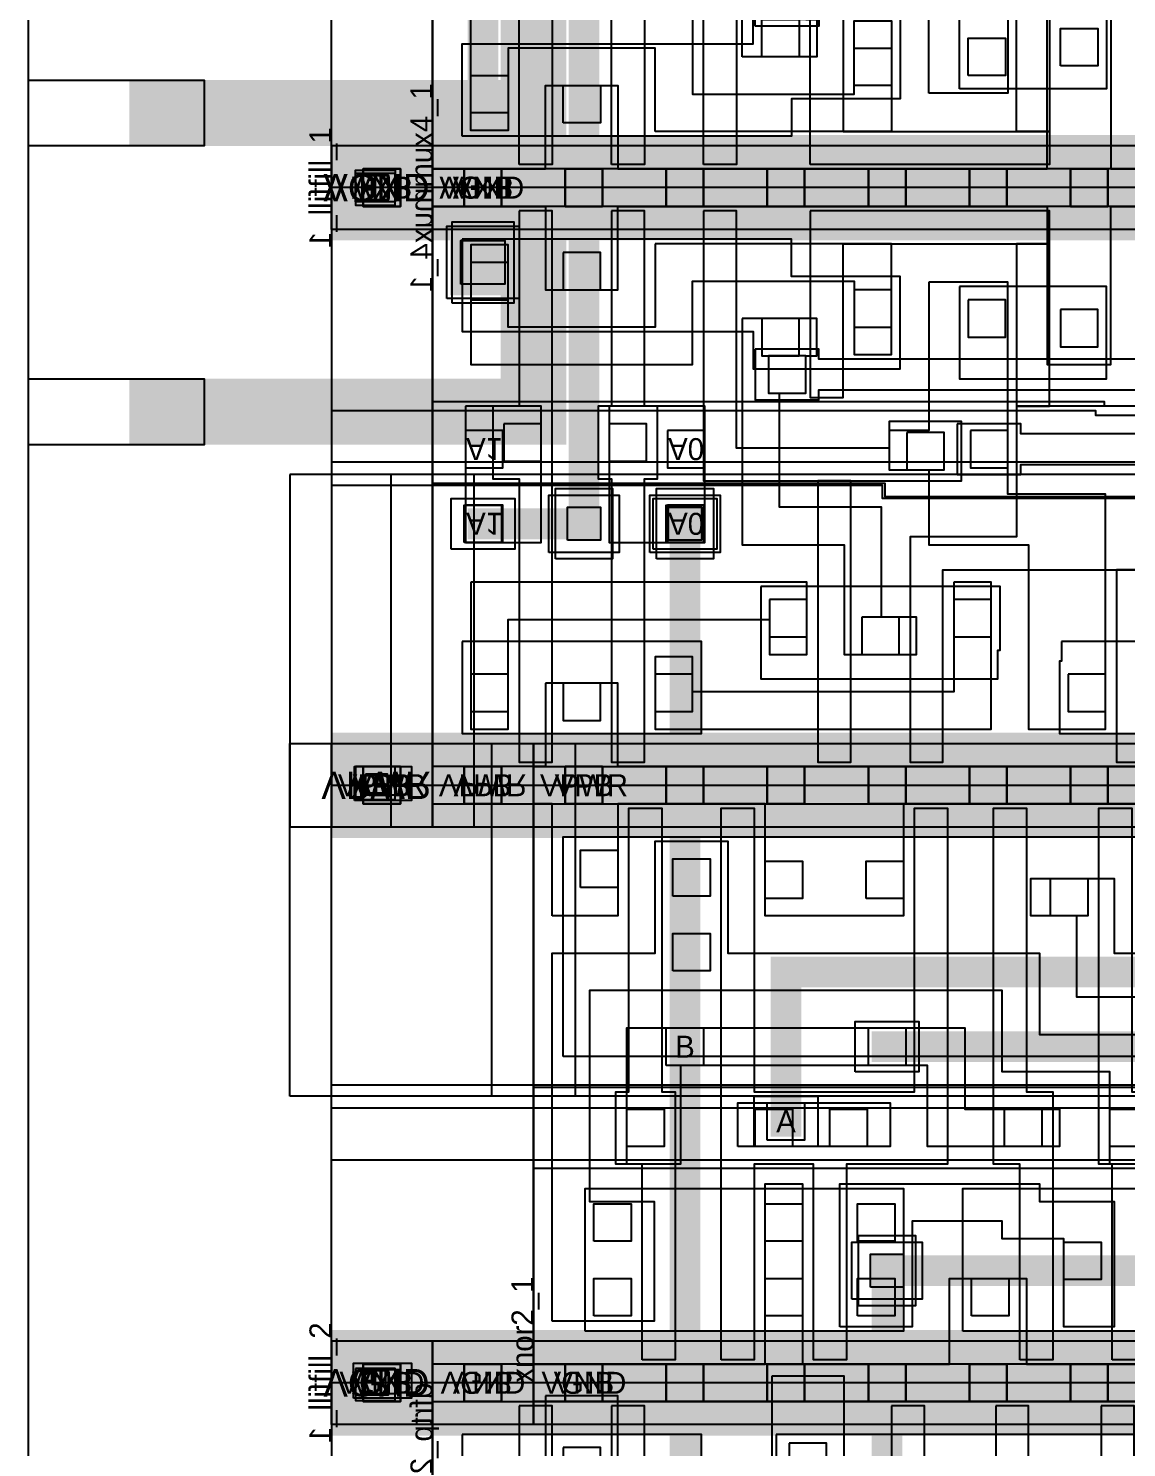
# Model space of a CAD drawing. Extents: x 0 to 50.5, y 0 to 99.5.
# Drawn here: x 0 to 5, y 13.3 to 19.77 of the extents above; entities that cross this region are included whole.
import ezdxf
from ezdxf.enums import TextEntityAlignment as Align

# ---------------------------------------------------------------- set-up
doc = ezdxf.new("R2010")
doc.units = 0
for name, color, linetype in [('L122D16', 13, 'CONTINUOUS'), ('L235D4', 32, 'CONTINUOUS'), ('L236D0', 12, 'CONTINUOUS'), ('L64D16', 14, 'CONTINUOUS'), ('L64D20', 26, 'CONTINUOUS'), ('L64D5', 19, 'CONTINUOUS'), ('L64D59', 18, 'CONTINUOUS'), ('L65D20', 22, 'CONTINUOUS'), ('L66D20', 16, 'CONTINUOUS'), ('L66D44', 21, 'CONTINUOUS'), ('L67D16', 29, 'CONTINUOUS'), ('L67D20', 8, 'CONTINUOUS'), ('L67D44', 9, 'CONTINUOUS'), ('L67D5', 17, 'CONTINUOUS'), ('L68D16', 15, 'CONTINUOUS'), ('L68D20', 6, 'CONTINUOUS'), ('L68D44', 7, 'CONTINUOUS'), ('L68D5', 20, 'CONTINUOUS'), ('L69D20', 4, 'CONTINUOUS'), ('L69D44', 5, 'CONTINUOUS'), ('L70D16', 33, 'CONTINUOUS'), ('L70D20', 2, 'CONTINUOUS'), ('L78D44', 24, 'CONTINUOUS'), ('L81D4', 28, 'CONTINUOUS'), ('L83D44', 30, 'CONTINUOUS'), ('L93D44', 25, 'CONTINUOUS'), ('L94D20', 27, 'CONTINUOUS'), ('L95D20', 23, 'CONTINUOUS')]:
    doc.layers.add(name, color=color, linetype=linetype)

# ---------------------------------------------------------------- blocks, each defined once
blk = doc.blocks.new('VIA_L1M1_PR_MR')
at = {"layer": 'L67D20'}
blk.add_lwpolyline([(-0.085, -0.085), (-0.085, 0.085), (0.085, 0.085), (0.085, -0.085)], close=True, dxfattribs=at)
at = {"layer": 'L67D44'}
blk.add_lwpolyline([(-0.085, -0.085), (-0.085, 0.085), (0.085, 0.085), (0.085, -0.085)], close=True, dxfattribs=at)
at = {"layer": 'L68D20'}
blk.add_lwpolyline([(-0.145, -0.115), (-0.145, 0.115), (0.145, 0.115), (0.145, -0.115)], close=True, dxfattribs=at)
blk = doc.blocks.new('VIA_M2M3_PR')
at = {"layer": 'L69D20'}
blk.add_lwpolyline([(-0.14, -0.185), (-0.14, 0.185), (0.14, 0.185), (0.14, -0.185)], close=True, dxfattribs=at)
at = {"layer": 'L69D44'}
blk.add_lwpolyline([(-0.1, -0.1), (-0.1, 0.1), (0.1, 0.1), (0.1, -0.1)], close=True, dxfattribs=at)
at = {"layer": 'L70D20'}
blk.add_lwpolyline([(-0.165, -0.165), (-0.165, 0.165), (0.165, 0.165), (0.165, -0.165)], close=True, dxfattribs=at)
blk = doc.blocks.new('VIA_M1M2_PR')
at = {"layer": 'L68D20'}
blk.add_lwpolyline([(-0.16, -0.13), (-0.16, 0.13), (0.16, 0.13), (0.16, -0.13)], close=True, dxfattribs=at)
at = {"layer": 'L68D44'}
blk.add_lwpolyline([(-0.075, -0.075), (-0.075, 0.075), (0.075, 0.075), (0.075, -0.075)], close=True, dxfattribs=at)
at = {"layer": 'L69D20'}
blk.add_lwpolyline([(-0.13, -0.16), (-0.13, 0.16), (0.13, 0.16), (0.13, -0.16)], close=True, dxfattribs=at)
blk = doc.blocks.new('sky130_fd_sc_hd__fill_1')
at = {"layer": 'L122D16'}
blk.add_lwpolyline([(0.14, -0.055), (0.14, 0.055), (0.26, 0.055), (0.26, -0.055)], close=True, dxfattribs=at)
at = {"layer": 'L64D16'}
blk.add_lwpolyline([(0.155, 2.67), (0.155, 2.755), (0.255, 2.755), (0.255, 2.67)], close=True, dxfattribs=at)
at = {"layer": 'L64D20'}
blk.add_lwpolyline([(-0.19, 1.305), (-0.19, 2.91), (0.65, 2.91), (0.65, 1.305)], close=True, dxfattribs=at)
at = {"layer": 'L67D20', "const_width": 0.17}
for points in [[(0, 2.72), (0.46, 2.72)], [(0, 0), (0.46, 0)]]:
    blk.add_lwpolyline(points, dxfattribs=at)
at = {"layer": 'L67D44'}
for points in [[(0.145, 2.635), (0.145, 2.805), (0.315, 2.805), (0.315, 2.635)], [(0.145, -0.085), (0.145, 0.085), (0.315, 0.085), (0.315, -0.085)]]:
    blk.add_lwpolyline(points, close=True, dxfattribs=at)
at = {"layer": 'L68D16'}
for points in [[(0.11, 2.635), (0.11, 2.785), (0.29, 2.785), (0.29, 2.635)], [(0.11, -0.065), (0.11, 0.08), (0.29, 0.08), (0.29, -0.065)]]:
    blk.add_lwpolyline(points, close=True, dxfattribs=at)
at = {"layer": 'L68D20', "const_width": 0.48}
for points in [[(0, 2.72), (0.46, 2.72)], [(0, 0), (0.46, 0)]]:
    blk.add_lwpolyline(points, dxfattribs=at)
at = {"layer": 'L78D44'}
blk.add_lwpolyline([(0, 1.25), (0, 2.72), (0.46, 2.72), (0.46, 1.25)], close=True, dxfattribs=at)
at = {"layer": 'L81D4'}
blk.add_lwpolyline([(0, 0), (0, 2.72), (0.46, 2.72), (0.46, 0)], close=True, dxfattribs=at)
at = {"layer": 'L93D44'}
blk.add_lwpolyline([(0, -0.19), (0, 1.015), (0.46, 1.015), (0.46, -0.19)], close=True, dxfattribs=at)
at = {"layer": 'L94D20'}
blk.add_lwpolyline([(0, 1.355), (0, 2.91), (0.46, 2.91), (0.46, 1.355)], close=True, dxfattribs=at)
at = {"layer": 'L64D5'}
blk.add_text('VPB', height=0.1, dxfattribs=at).set_placement((0.23, 2.72), align=Align.MIDDLE_CENTER)
at = {"layer": 'L64D59'}
blk.add_text('VNB', height=0.1, dxfattribs=at).set_placement((0.23, 0), align=Align.MIDDLE_CENTER)
at = {"layer": 'L68D5'}
for s, p in [('VPWR', (0.205, 2.72)), ('VGND', (0.205, 0))]:
    blk.add_text(s, height=0.125, dxfattribs=at).set_placement(p, align=Align.MIDDLE_CENTER)
at = {"layer": 'L83D44'}
blk.add_text('fill_1', height=0.1, rotation=90, dxfattribs=at).set_placement((0, 0))
blk = doc.blocks.new('sky130_fd_sc_hd__fill_2')
at = {"layer": 'L122D16'}
blk.add_lwpolyline([(0.155, -0.05), (0.155, 0.06), (0.315, 0.06), (0.315, -0.05)], close=True, dxfattribs=at)
at = {"layer": 'L64D16'}
blk.add_lwpolyline([(0.14, 2.675), (0.14, 2.765), (0.31, 2.765), (0.31, 2.675)], close=True, dxfattribs=at)
at = {"layer": 'L64D20'}
blk.add_lwpolyline([(-0.19, 1.305), (-0.19, 2.91), (1.11, 2.91), (1.11, 1.305)], close=True, dxfattribs=at)
at = {"layer": 'L67D20', "const_width": 0.17}
for points in [[(0, 2.72), (0.92, 2.72)], [(0, 0), (0.92, 0)]]:
    blk.add_lwpolyline(points, dxfattribs=at)
at = {"layer": 'L67D44'}
for points in [[(0.145, 2.635), (0.145, 2.805), (0.315, 2.805), (0.315, 2.635)], [(0.605, 2.635), (0.605, 2.805), (0.775, 2.805), (0.775, 2.635)], [(0.145, -0.085), (0.145, 0.085), (0.315, 0.085), (0.315, -0.085)], [(0.605, -0.085), (0.605, 0.085), (0.775, 0.085), (0.775, -0.085)]]:
    blk.add_lwpolyline(points, close=True, dxfattribs=at)
at = {"layer": 'L68D16'}
for points in [[(0.105, 2.65), (0.105, 2.805), (0.365, 2.805), (0.365, 2.65)], [(0.1, -0.07), (0.1, 0.09), (0.365, 0.09), (0.365, -0.07)]]:
    blk.add_lwpolyline(points, close=True, dxfattribs=at)
at = {"layer": 'L68D20', "const_width": 0.48}
for points in [[(0, 2.72), (0.92, 2.72)], [(0, 0), (0.92, 0)]]:
    blk.add_lwpolyline(points, dxfattribs=at)
at = {"layer": 'L78D44'}
blk.add_lwpolyline([(0, 1.25), (0, 2.72), (0.92, 2.72), (0.92, 1.25)], close=True, dxfattribs=at)
at = {"layer": 'L81D4'}
blk.add_lwpolyline([(0, 0), (0, 2.72), (0.92, 2.72), (0.92, 0)], close=True, dxfattribs=at)
at = {"layer": 'L93D44'}
blk.add_lwpolyline([(0, -0.19), (0, 1.015), (0.92, 1.015), (0.92, -0.19)], close=True, dxfattribs=at)
at = {"layer": 'L94D20'}
blk.add_lwpolyline([(0, 1.355), (0, 2.91), (0.92, 2.91), (0.92, 1.355)], close=True, dxfattribs=at)
at = {"layer": 'L64D5'}
blk.add_text('VPB', height=0.1, dxfattribs=at).set_placement((0.23, 2.72), align=Align.MIDDLE_CENTER)
at = {"layer": 'L64D59'}
blk.add_text('VNB', height=0.1, dxfattribs=at).set_placement((0.23, 0), align=Align.MIDDLE_CENTER)
at = {"layer": 'L68D5'}
for s, p in [('VPWR', (0.23, 2.72)), ('VGND', (0.23, 0))]:
    blk.add_text(s, height=0.1, dxfattribs=at).set_placement(p, align=Align.MIDDLE_CENTER)
at = {"layer": 'L83D44'}
blk.add_text('fill_2', height=0.1, rotation=90, dxfattribs=at).set_placement((0, 0))
blk = doc.blocks.new('sky130_fd_sc_hd__mux4_1')
at = {"layer": 'L122D16'}
blk.add_lwpolyline([(0.145, -0.085), (0.145, 0.085), (0.315, 0.085), (0.315, -0.085)], close=True, dxfattribs=at)
at = {"layer": 'L236D0'}
blk.add_lwpolyline([(0, 0), (0, 2.72), (9.66, 2.72), (9.66, 0)], close=True, dxfattribs=at)
at = {"layer": 'L64D16'}
blk.add_lwpolyline([(0.145, 2.635), (0.145, 2.805), (0.315, 2.805), (0.315, 2.635)], close=True, dxfattribs=at)
at = {"layer": 'L64D20'}
blk.add_lwpolyline([(-0.19, 1.305), (-0.19, 2.91), (9.85, 2.91), (9.85, 1.305)], close=True, dxfattribs=at)
at = {"layer": 'L65D20'}
for points in [[(0.135, 2.065), (0.135, 2.485), (1.225, 2.485), (1.225, 2.065)], [(2.865, 2.065), (2.865, 2.155), (2.855, 2.155), (2.855, 2.485), (3.525, 2.485), (3.525, 2.195), (3.515, 2.195), (3.515, 2.065)], [(1.495, 1.815), (1.495, 2.235), (2.575, 2.235), (2.575, 2.105), (2.585, 2.105), (2.585, 1.815)], [(2.4, 0.45), (2.4, 0.87), (3.07, 0.87), (3.07, 0.45)], [(0.135, 0.235), (0.135, 0.655), (1.46, 0.655), (1.46, 0.825), (2.13, 0.825), (2.13, 0.405), (1.635, 0.405), (1.635, 0.235)]]:
    blk.add_lwpolyline(points, close=True, dxfattribs=at)
at = {"layer": 'L66D20'}
for points in [[(0.395, 0.105), (0.395, 0.995), (0.275, 0.995), (0.275, 1.325), (0.395, 1.325), (0.395, 2.615), (0.545, 2.615), (0.545, 0.105)], [(0.815, 0.105), (0.815, 0.995), (0.755, 0.995), (0.755, 1.325), (0.815, 1.325), (0.815, 2.615), (0.965, 2.615), (0.965, 1.325), (1.025, 1.325), (1.025, 0.995), (0.965, 0.995), (0.965, 0.105)], [(1.755, 1.335), (1.755, 2.615), (1.905, 2.615), (1.905, 1.335)], [(3.6, 0.105), (3.6, 0.995), (2.66, 0.995), (2.66, 1.59), (2.175, 1.59), (2.175, 2.615), (2.325, 2.615), (2.325, 1.74), (4.045, 1.74), (4.045, 2.615), (4.195, 2.615), (4.195, 1.59), (3.225, 1.59), (3.225, 1.365), (3.75, 1.365), (3.75, 0.105)], [(3.115, 1.74), (3.115, 2.615), (3.265, 2.615), (3.265, 1.74)], [(1.235, 0.105), (1.235, 1.335), (2.41, 1.335), (2.41, 1.065), (2.08, 1.065), (2.08, 1.185), (1.385, 1.185), (1.385, 0.105)], [(2.66, 0.255), (2.66, 0.995), (2.81, 0.995), (2.81, 0.255)], [(1.72, 0.105), (1.72, 0.955), (1.87, 0.955), (1.87, 0.255), (2.81, 0.255), (2.81, 0.105)]]:
    blk.add_lwpolyline(points, close=True, dxfattribs=at)
at = {"layer": 'L66D44'}
for points in [[(0.595, 2.255), (0.595, 2.425), (0.765, 2.425), (0.765, 2.255)], [(0.175, 2.215), (0.175, 2.385), (0.345, 2.385), (0.345, 2.215)], [(1.015, 2.215), (1.015, 2.385), (1.185, 2.385), (1.185, 2.215)], [(2.895, 2.215), (2.895, 2.385), (3.065, 2.385), (3.065, 2.215)], [(1.955, 1.955), (1.955, 2.125), (2.125, 2.125), (2.125, 1.955)], [(1.535, 1.875), (1.535, 2.045), (1.705, 2.045), (1.705, 1.875)], [(2.375, 1.875), (2.375, 2.045), (2.545, 2.045), (2.545, 1.875)], [(0.325, 1.075), (0.325, 1.245), (0.495, 1.245), (0.495, 1.075)], [(0.805, 1.075), (0.805, 1.245), (0.975, 1.245), (0.975, 1.075)], [(2.16, 1.115), (2.16, 1.285), (2.33, 1.285), (2.33, 1.115)], [(1.5, 0.595), (1.5, 0.765), (1.67, 0.765), (1.67, 0.595)], [(2.86, 0.555), (2.86, 0.725), (3.03, 0.725), (3.03, 0.555)], [(2.44, 0.51), (2.44, 0.68), (2.61, 0.68), (2.61, 0.51)], [(1.92, 0.465), (1.92, 0.635), (2.09, 0.635), (2.09, 0.465)], [(0.175, 0.34), (0.175, 0.51), (0.345, 0.51), (0.345, 0.34)], [(0.595, 0.295), (0.595, 0.465), (0.765, 0.465), (0.765, 0.295)]]:
    blk.add_lwpolyline(points, close=True, dxfattribs=at)
at = {"layer": 'L67D16'}
for points in [[(0.15, 1.445), (0.15, 1.615), (0.32, 1.615), (0.32, 1.445)], [(1.07, 1.445), (1.07, 1.615), (1.24, 1.615), (1.24, 1.445)], [(0.15, 1.105), (0.15, 1.275), (0.32, 1.275), (0.32, 1.105)], [(1.07, 1.105), (1.07, 1.275), (1.24, 1.275), (1.24, 1.105)]]:
    blk.add_lwpolyline(points, close=True, dxfattribs=at)
at = {"layer": 'L67D20'}
for points in [[(0.515, 2.255), (0.515, 2.635), (0, 2.635), (0, 2.805), (9.66, 2.805), (9.66, 2.635), (9.145, 2.635), (9.145, 2.255), (8.815, 2.255), (8.815, 2.635), (6.33, 2.635), (6.33, 2.255), (5.98, 2.255), (5.98, 2.635), (5.39, 2.635), (5.39, 2.255), (5.06, 2.255), (5.06, 2.635), (3.565, 2.635), (3.565, 2.255), (3.235, 2.255), (3.235, 2.635), (0.845, 2.635), (0.845, 2.255)], [(0.175, 1.795), (0.175, 2.465), (0.345, 2.465), (0.345, 1.965), (1.535, 1.965), (1.535, 2.125), (1.705, 2.125), (1.705, 1.795)], [(2.375, 1.795), (2.375, 2.295), (1.185, 2.295), (1.185, 2.135), (1.015, 2.135), (1.015, 2.465), (2.545, 2.465), (2.545, 1.795)], [(2.26, 0.43), (2.26, 1.105), (2.08, 1.105), (2.08, 1.285), (2.26, 1.285), (2.26, 1.625), (2.715, 1.625), (2.715, 2.465), (3.065, 2.465), (3.065, 1.395), (2.62, 1.395), (2.62, 0.43)], [(1.41, 0.595), (1.41, 1.625), (1.875, 1.625), (1.875, 2.125), (2.205, 2.125), (2.205, 1.955), (2.045, 1.955), (2.045, 1.455), (1.58, 1.455), (1.58, 0.935), (1.7, 0.935), (1.7, 0.765), (1.75, 0.765), (1.75, 0.595)], [(0.15, 0.995), (0.15, 1.615), (0.495, 1.615), (0.495, 0.995)], [(0.805, 0.995), (0.805, 1.615), (1.24, 1.615), (1.24, 0.995)], [(0, -0.085), (0, 0.085), (0.515, 0.085), (0.515, 0.465), (0.845, 0.465), (0.845, 0.085), (2.8, 0.085), (2.8, 0.805), (3.09, 0.805), (3.09, 0.085), (5.15, 0.085), (5.15, 0.545), (5.32, 0.545), (5.32, 0.085), (6.01, 0.085), (6.01, 0.465), (6.34, 0.465), (6.34, 0.085), (8.895, 0.085), (8.895, 0.545), (9.065, 0.545), (9.065, 0.085), (9.66, 0.085), (9.66, -0.085)], [(1.015, 0.255), (1.015, 0.635), (0.345, 0.635), (0.345, 0.26), (0.175, 0.26), (0.175, 0.805), (1.185, 0.805), (1.185, 0.425), (1.92, 0.425), (1.92, 0.76), (2.09, 0.76), (2.09, 0.255)]]:
    blk.add_lwpolyline(points, close=True, dxfattribs=at)
at = {"layer": 'L67D44'}
for points in [[(0.145, 2.635), (0.145, 2.805), (0.315, 2.805), (0.315, 2.635)], [(0.605, 2.635), (0.605, 2.805), (0.775, 2.805), (0.775, 2.635)], [(1.065, 2.635), (1.065, 2.805), (1.235, 2.805), (1.235, 2.635)], [(1.525, 2.635), (1.525, 2.805), (1.695, 2.805), (1.695, 2.635)], [(1.985, 2.635), (1.985, 2.805), (2.155, 2.805), (2.155, 2.635)], [(2.445, 2.635), (2.445, 2.805), (2.615, 2.805), (2.615, 2.635)], [(2.905, 2.635), (2.905, 2.805), (3.075, 2.805), (3.075, 2.635)], [(2.45, 1.105), (2.45, 1.275), (2.62, 1.275), (2.62, 1.105)], [(1.53, 0.765), (1.53, 0.935), (1.7, 0.935), (1.7, 0.765)], [(0.145, -0.085), (0.145, 0.085), (0.315, 0.085), (0.315, -0.085)], [(0.605, -0.085), (0.605, 0.085), (0.775, 0.085), (0.775, -0.085)], [(1.065, -0.085), (1.065, 0.085), (1.235, 0.085), (1.235, -0.085)], [(1.525, -0.085), (1.525, 0.085), (1.695, 0.085), (1.695, -0.085)], [(1.985, -0.085), (1.985, 0.085), (2.155, 0.085), (2.155, -0.085)], [(2.445, -0.085), (2.445, 0.085), (2.615, 0.085), (2.615, -0.085)], [(2.905, -0.085), (2.905, 0.085), (3.075, 0.085), (3.075, -0.085)]]:
    blk.add_lwpolyline(points, close=True, dxfattribs=at)
at = {"layer": 'L68D16'}
for points in [[(0.145, 2.635), (0.145, 2.805), (0.315, 2.805), (0.315, 2.635)], [(0.145, -0.085), (0.145, 0.085), (0.315, 0.085), (0.315, -0.085)]]:
    blk.add_lwpolyline(points, close=True, dxfattribs=at)
at = {"layer": 'L68D20', "const_width": 0.48}
for points in [[(0, 2.72), (9.66, 2.72)], [(0, 0), (9.66, 0)]]:
    blk.add_lwpolyline(points, dxfattribs=at)
at = {"layer": 'L68D20'}
for points in [[(2.39, 1.075), (2.39, 1.305), (2.68, 1.305), (2.68, 1.26), (4.23, 1.26), (4.23, 1.305), (4.52, 1.305), (4.52, 1.075), (4.23, 1.075), (4.23, 1.12), (2.68, 1.12), (2.68, 1.075)], [(1.47, 0.735), (1.47, 0.965), (1.76, 0.965), (1.76, 0.92), (6.99, 0.92), (6.99, 0.965), (7.28, 0.965), (7.28, 0.92), (7.91, 0.92), (7.91, 0.965), (8.2, 0.965), (8.2, 0.735), (7.91, 0.735), (7.91, 0.78), (7.28, 0.78), (7.28, 0.735), (6.99, 0.735), (6.99, 0.78), (1.76, 0.78), (1.76, 0.735)]]:
    blk.add_lwpolyline(points, close=True, dxfattribs=at)
at = {"layer": 'L78D44'}
blk.add_lwpolyline([(0, 1.25), (0, 2.72), (9.66, 2.72), (9.66, 1.25)], close=True, dxfattribs=at)
at = {"layer": 'L81D4'}
blk.add_lwpolyline([(0, 0), (0, 2.72), (9.66, 2.72), (9.66, 0)], close=True, dxfattribs=at)
at = {"layer": 'L93D44'}
blk.add_lwpolyline([(0, -0.19), (0, 1.015), (3.02, 1.015), (3.02, 1.035), (4.51, 1.035), (4.51, 1.015), (7.675, 1.015), (7.675, 1.035), (8.595, 1.035), (8.595, 1.015), (9.66, 1.015), (9.66, -0.19)], close=True, dxfattribs=at)
at = {"layer": 'L94D20'}
blk.add_lwpolyline([(0, 1.355), (0, 2.91), (9.66, 2.91), (9.66, 1.355), (8.55, 1.355), (8.55, 1.385), (8.16, 1.385), (8.16, 1.355), (5.7, 1.355), (5.7, 1.415), (2.05, 1.415), (2.05, 1.355)], close=True, dxfattribs=at)
at = {"layer": 'L95D20'}
blk.add_lwpolyline([(0, 0.975), (0, 1.345), (2.06, 1.345), (2.06, 1.405), (5.69, 1.405), (5.69, 1.345), (8.17, 1.345), (8.17, 1.375), (8.54, 1.375), (8.54, 1.345), (9.66, 1.345), (9.66, 0.975), (8.555, 0.975), (8.555, 0.995), (7.715, 0.995), (7.715, 0.975), (4.47, 0.975), (4.47, 0.995), (3.06, 0.995), (3.06, 0.975)], close=True, dxfattribs=at)
at = {"layer": 'L64D5'}
blk.add_text('VPB', height=0.1, dxfattribs=at).set_placement((0.23, 2.72), align=Align.MIDDLE_CENTER)
at = {"layer": 'L64D59'}
blk.add_text('VNB', height=0.1, dxfattribs=at).set_placement((0.23, 0), align=Align.MIDDLE_CENTER)
at = {"layer": 'L67D5'}
for s, p in [('A1', (0.235, 1.53)), ('A0', (1.155, 1.53)), ('A1', (0.235, 1.19)), ('A0', (1.155, 1.19))]:
    blk.add_text(s, height=0.1, dxfattribs=at).set_placement(p, align=Align.MIDDLE_CENTER)
at = {"layer": 'L68D5'}
for s, p in [('VPWR', (0.23, 2.72)), ('VGND', (0.225, 0))]:
    blk.add_text(s, height=0.1, dxfattribs=at).set_placement(p, align=Align.MIDDLE_CENTER)
at = {"layer": 'L83D44'}
blk.add_text('mux4_1', height=0.1, rotation=90, dxfattribs=at).set_placement((0, 0))
blk = doc.blocks.new('sky130_fd_sc_hd__dfrtp_2')
at = {"layer": 'L122D16'}
blk.add_lwpolyline([(0.145, -0.085), (0.145, 0.085), (0.315, 0.085), (0.315, -0.085)], close=True, dxfattribs=at)
at = {"layer": 'L236D0'}
blk.add_lwpolyline([(0, 0), (0, 2.72), (9.66, 2.72), (9.66, 0)], close=True, dxfattribs=at)
at = {"layer": 'L65D20'}
for points in [[(1.565, 0.235), (1.565, 0.655), (2.49, 0.655), (2.49, 0.595), (3.285, 0.595), (3.285, 0.655), (4.645, 0.655), (4.645, 0.875), (5.315, 0.875), (5.315, 0.595), (6.165, 0.595), (6.165, 0.655), (8.025, 0.655), (8.025, 0.235)], [(0.135, 0.235), (0.135, 0.655), (1.225, 0.655), (1.225, 0.235)]]:
    blk.add_lwpolyline(points, close=True, dxfattribs=at)
at = {"layer": 'L66D20'}
for points in [[(0.395, 0.105), (0.395, 0.73), (0.23, 0.73), (0.23, 0.995), (0.11, 0.995), (0.11, 1.325), (0.23, 1.325), (0.23, 1.74), (0.395, 1.74), (0.395, 2.585), (0.545, 2.585), (0.545, 1.59), (0.38, 1.59), (0.38, 0.88), (0.545, 0.88), (0.545, 0.105)], [(0.815, 0.105), (0.815, 1.1), (0.59, 1.1), (0.59, 1.37), (0.815, 1.37), (0.815, 2.585), (0.965, 2.585), (0.965, 0.105)], [(2.09, 0.105), (2.09, 1.3), (1.655, 1.3), (1.655, 1.63), (2.15, 1.63), (2.15, 2.615), (2.3, 2.615), (2.3, 1.48), (2.24, 1.48), (2.24, 0.105)], [(2.565, 0.105), (2.565, 0.765), (2.45, 0.765), (2.45, 1.095), (2.565, 1.095), (2.565, 1.395), (3.105, 1.395), (3.105, 2.615), (3.255, 2.615), (3.255, 1.245), (2.72, 1.245), (2.72, 0.765), (2.715, 0.765), (2.715, 0.105)], [(3.045, 0.105), (3.045, 0.765), (2.93, 0.765), (2.93, 1.035), (3.26, 1.035), (3.26, 0.765), (3.195, 0.765), (3.195, 0.105)]]:
    blk.add_lwpolyline(points, close=True, dxfattribs=at)
at = {"layer": 'L66D44'}
for points in [[(0.595, 0.295), (0.595, 0.465), (0.765, 0.465), (0.765, 0.295)], [(1.625, 0.275), (1.625, 0.445), (1.795, 0.445), (1.795, 0.275)]]:
    blk.add_lwpolyline(points, close=True, dxfattribs=at)
at = {"layer": 'L67D20'}
for points in [[(0.515, 0.06), (0.515, 0.465), (0.845, 0.465), (0.845, 0.06)], [(1.545, -0.03), (1.545, 0.445), (1.875, 0.445), (1.875, -0.03)], [(0, -0.085), (0, 0.085), (9.2, 0.085), (9.2, -0.085)]]:
    blk.add_lwpolyline(points, close=True, dxfattribs=at)
at = {"layer": 'L67D44'}
for points in [[(0.145, -0.085), (0.145, 0.085), (0.315, 0.085), (0.315, -0.085)], [(0.605, -0.085), (0.605, 0.085), (0.775, 0.085), (0.775, -0.085)], [(1.065, -0.085), (1.065, 0.085), (1.235, 0.085), (1.235, -0.085)], [(1.525, -0.085), (1.525, 0.085), (1.695, 0.085), (1.695, -0.085)], [(1.985, -0.085), (1.985, 0.085), (2.155, 0.085), (2.155, -0.085)], [(2.445, -0.085), (2.445, 0.085), (2.615, 0.085), (2.615, -0.085)], [(2.905, -0.085), (2.905, 0.085), (3.075, 0.085), (3.075, -0.085)]]:
    blk.add_lwpolyline(points, close=True, dxfattribs=at)
at = {"layer": 'L68D16'}
blk.add_lwpolyline([(0.145, -0.085), (0.145, 0.085), (0.315, 0.085), (0.315, -0.085)], close=True, dxfattribs=at)
at = {"layer": 'L68D20', "const_width": 0.48}
blk.add_lwpolyline([(0, 0), (9.2, 0)], dxfattribs=at)
at = {"layer": 'L81D4'}
blk.add_lwpolyline([(0, 0), (0, 2.72), (9.66, 2.72), (9.66, 0)], close=True, dxfattribs=at)
at = {"layer": 'L93D44'}
blk.add_lwpolyline([(0, -0.19), (0, 1.015), (9.66, 1.015), (9.66, -0.19)], close=True, dxfattribs=at)
at = {"layer": 'L64D59'}
blk.add_text('VNB', height=0.1, dxfattribs=at).set_placement((0.23, 0), align=Align.MIDDLE_CENTER)
at = {"layer": 'L68D5'}
blk.add_text('VGND', height=0.1, dxfattribs=at).set_placement((0.23, 0), align=Align.MIDDLE_CENTER)
at = {"layer": 'L83D44'}
blk.add_text('dfrtp_2', height=0.1, rotation=90, dxfattribs=at).set_placement((0, 0))
blk = doc.blocks.new('sky130_fd_sc_hd__xnor2_1')
at = {"layer": 'L122D16'}
blk.add_lwpolyline([(0.145, -0.085), (0.145, 0.085), (0.315, 0.085), (0.315, -0.085)], close=True, dxfattribs=at)
at = {"layer": 'L236D0'}
blk.add_lwpolyline([(0, 0), (0, 2.72), (3.22, 2.72), (3.22, 0)], close=True, dxfattribs=at)
at = {"layer": 'L64D16'}
blk.add_lwpolyline([(0.145, 2.635), (0.145, 2.805), (0.315, 2.805), (0.315, 2.635)], close=True, dxfattribs=at)
at = {"layer": 'L64D20'}
blk.add_lwpolyline([(-0.19, 1.305), (-0.19, 2.91), (3.41, 2.91), (3.41, 1.305)], close=True, dxfattribs=at)
at = {"layer": 'L65D20'}
for points in [[(0.135, 1.485), (0.135, 2.485), (3.085, 2.485), (3.085, 1.485)], [(0.235, 0.235), (0.235, 0.885), (1.685, 0.885), (1.685, 0.235)], [(1.955, 0.235), (1.955, 0.885), (3.085, 0.885), (3.085, 0.235)]]:
    blk.add_lwpolyline(points, close=True, dxfattribs=at)
at = {"layer": 'L66D20'}
for points in [[(0.495, 0.105), (0.495, 0.995), (0.375, 0.995), (0.375, 1.325), (0.435, 1.325), (0.435, 2.615), (0.585, 2.615), (0.585, 1.325), (0.645, 1.325), (0.645, 0.105)], [(0.855, 0.105), (0.855, 2.615), (1.005, 2.615), (1.005, 1.325), (1.735, 1.325), (1.735, 2.615), (1.885, 2.615), (1.885, 0.995), (1.425, 0.995), (1.425, 0.105), (1.275, 0.105), (1.275, 0.995), (1.005, 0.995), (1.005, 0.105)], [(2.215, 0.105), (2.215, 0.995), (2.095, 0.995), (2.095, 2.615), (2.245, 2.615), (2.245, 1.325), (2.365, 1.325), (2.365, 0.105)], [(2.635, 0.105), (2.635, 0.995), (2.575, 0.995), (2.575, 2.615), (2.725, 2.615), (2.725, 1.325), (2.845, 1.325), (2.845, 0.995), (2.785, 0.995), (2.785, 0.105)]]:
    blk.add_lwpolyline(points, close=True, dxfattribs=at)
at = {"layer": 'L66D44'}
for points in [[(0.215, 2.255), (0.215, 2.425), (0.385, 2.425), (0.385, 2.255)], [(0.635, 2.215), (0.635, 2.385), (0.805, 2.385), (0.805, 2.215)], [(1.055, 2.205), (1.055, 2.375), (1.225, 2.375), (1.225, 2.205)], [(1.515, 2.205), (1.515, 2.375), (1.685, 2.375), (1.685, 2.205)], [(2.815, 2.205), (2.815, 2.375), (2.985, 2.375), (2.985, 2.205)], [(2.355, 2.125), (2.355, 2.295), (2.525, 2.295), (2.525, 2.125)], [(0.635, 1.875), (0.635, 2.045), (0.805, 2.045), (0.805, 1.875)], [(0.425, 1.075), (0.425, 1.245), (0.595, 1.245), (0.595, 1.075)], [(1.01, 1.075), (1.01, 1.245), (1.18, 1.245), (1.18, 1.075)], [(1.35, 1.075), (1.35, 1.245), (1.52, 1.245), (1.52, 1.075)], [(2.145, 1.075), (2.145, 1.245), (2.315, 1.245), (2.315, 1.075)], [(2.625, 1.075), (2.625, 1.245), (2.795, 1.245), (2.795, 1.075)], [(0.275, 0.645), (0.275, 0.815), (0.445, 0.815), (0.445, 0.645)], [(1.055, 0.645), (1.055, 0.815), (1.225, 0.815), (1.225, 0.645)], [(1.475, 0.645), (1.475, 0.815), (1.645, 0.815), (1.645, 0.645)], [(2.415, 0.47), (2.415, 0.64), (2.585, 0.64), (2.585, 0.47)], [(2.875, 0.47), (2.875, 0.64), (3.045, 0.64), (3.045, 0.47)], [(0.275, 0.305), (0.275, 0.475), (0.445, 0.475), (0.445, 0.305)], [(1.055, 0.305), (1.055, 0.475), (1.225, 0.475), (1.225, 0.305)], [(1.475, 0.305), (1.475, 0.475), (1.645, 0.475), (1.645, 0.305)], [(1.995, 0.305), (1.995, 0.475), (2.165, 0.475), (2.165, 0.305)]]:
    blk.add_lwpolyline(points, close=True, dxfattribs=at)
at = {"layer": 'L67D16'}
for points in [[(2.905, 1.785), (2.905, 1.955), (3.075, 1.955), (3.075, 1.785)], [(0.605, 1.445), (0.605, 1.615), (0.775, 1.615), (0.775, 1.445)], [(1.065, 1.105), (1.065, 1.275), (1.235, 1.275), (1.235, 1.105)]]:
    blk.add_lwpolyline(points, close=True, dxfattribs=at)
at = {"layer": 'L67D20'}
for points in [[(0.085, 2.125), (0.085, 2.635), (0, 2.635), (0, 2.805), (3.22, 2.805), (3.22, 2.635), (3.115, 2.635), (3.115, 2.125), (2.815, 2.125), (2.815, 2.635), (1.685, 2.635), (1.685, 2.125), (1.055, 2.125), (1.055, 2.635), (0.385, 2.635), (0.385, 2.125)], [(0.085, 0.28), (0.085, 1.955), (0.555, 1.955), (0.555, 2.465), (0.885, 2.465), (0.885, 1.955), (2.305, 1.955), (2.305, 1.585), (2.795, 1.585), (2.795, 0.995), (2.625, 0.995), (2.625, 1.415), (2.135, 1.415), (2.135, 1.785), (0.255, 1.785), (0.255, 0.825), (0.55, 0.825), (0.55, 0.28)], [(2.815, 0.345), (2.815, 0.825), (2.965, 0.825), (2.965, 1.755), (2.475, 1.755), (2.475, 2.125), (2.265, 2.125), (2.265, 2.295), (2.645, 2.295), (2.645, 1.955), (3.135, 1.955), (3.135, 0.345)], [(0.425, 0.995), (0.425, 1.615), (1.965, 1.615), (1.965, 1.245), (2.395, 1.245), (2.395, 1.075), (1.795, 1.075), (1.795, 1.445), (0.67, 1.445), (0.67, 0.995)], [(0.93, 1.075), (0.93, 1.275), (1.625, 1.275), (1.625, 1.075)], [(0, -0.085), (0, 0.085), (1.055, 0.085), (1.055, 0.905), (1.225, 0.905), (1.225, 0.085), (1.895, 0.085), (1.895, 0.475), (2.245, 0.475), (2.245, 0.085), (3.22, 0.085), (3.22, -0.085)], [(1.395, 0.255), (1.395, 0.905), (2.305, 0.905), (2.305, 0.825), (2.645, 0.825), (2.645, 0.255), (2.415, 0.255), (2.415, 0.655), (2.135, 0.655), (2.135, 0.735), (1.725, 0.735), (1.725, 0.255)]]:
    blk.add_lwpolyline(points, close=True, dxfattribs=at)
at = {"layer": 'L67D44'}
for points in [[(0.145, 2.635), (0.145, 2.805), (0.315, 2.805), (0.315, 2.635)], [(0.605, 2.635), (0.605, 2.805), (0.775, 2.805), (0.775, 2.635)], [(1.065, 2.635), (1.065, 2.805), (1.235, 2.805), (1.235, 2.635)], [(1.525, 2.635), (1.525, 2.805), (1.695, 2.805), (1.695, 2.635)], [(1.985, 2.635), (1.985, 2.805), (2.155, 2.805), (2.155, 2.635)], [(2.445, 2.635), (2.445, 2.805), (2.615, 2.805), (2.615, 2.635)], [(2.905, 2.635), (2.905, 2.805), (3.075, 2.805), (3.075, 2.635)], [(0.145, -0.085), (0.145, 0.085), (0.315, 0.085), (0.315, -0.085)], [(0.605, -0.085), (0.605, 0.085), (0.775, 0.085), (0.775, -0.085)], [(1.065, -0.085), (1.065, 0.085), (1.235, 0.085), (1.235, -0.085)], [(1.525, -0.085), (1.525, 0.085), (1.695, 0.085), (1.695, -0.085)], [(1.985, -0.085), (1.985, 0.085), (2.155, 0.085), (2.155, -0.085)], [(2.445, -0.085), (2.445, 0.085), (2.615, 0.085), (2.615, -0.085)], [(2.905, -0.085), (2.905, 0.085), (3.075, 0.085), (3.075, -0.085)]]:
    blk.add_lwpolyline(points, close=True, dxfattribs=at)
at = {"layer": 'L68D16'}
for points in [[(0.145, 2.635), (0.145, 2.805), (0.315, 2.805), (0.315, 2.635)], [(0.145, -0.085), (0.145, 0.085), (0.315, 0.085), (0.315, -0.085)]]:
    blk.add_lwpolyline(points, close=True, dxfattribs=at)
at = {"layer": 'L68D20', "const_width": 0.48}
for points in [[(0, 2.72), (3.22, 2.72)], [(0, 0), (3.22, 0)]]:
    blk.add_lwpolyline(points, dxfattribs=at)
at = {"layer": 'L78D44'}
blk.add_lwpolyline([(0, 1.25), (0, 2.72), (3.22, 2.72), (3.22, 1.25)], close=True, dxfattribs=at)
at = {"layer": 'L81D4'}
blk.add_lwpolyline([(0, 0), (0, 2.72), (3.22, 2.72), (3.22, 0)], close=True, dxfattribs=at)
at = {"layer": 'L93D44'}
blk.add_lwpolyline([(0, -0.19), (0, 1.015), (3.22, 1.015), (3.22, -0.19)], close=True, dxfattribs=at)
at = {"layer": 'L94D20'}
blk.add_lwpolyline([(0, 1.355), (0, 2.91), (3.22, 2.91), (3.22, 1.355)], close=True, dxfattribs=at)
at = {"layer": 'L95D20'}
blk.add_lwpolyline([(0, 0.975), (0, 1.345), (3.22, 1.345), (3.22, 0.975)], close=True, dxfattribs=at)
at = {"layer": 'L64D5'}
blk.add_text('VPB', height=0.1, dxfattribs=at).set_placement((0.23, 2.72), align=Align.MIDDLE_CENTER)
at = {"layer": 'L64D59'}
blk.add_text('VNB', height=0.1, dxfattribs=at).set_placement((0.23, 0), align=Align.MIDDLE_CENTER)
at = {"layer": 'L67D5'}
for s, p in [('Y', (2.99, 1.87)), ('B', (0.69, 1.53)), ('A', (1.15, 1.19))]:
    blk.add_text(s, height=0.1, dxfattribs=at).set_placement(p, align=Align.MIDDLE_CENTER)
at = {"layer": 'L68D5'}
for s, p in [('VPWR', (0.23, 2.72)), ('VGND', (0.23, 0))]:
    blk.add_text(s, height=0.1, dxfattribs=at).set_placement(p, align=Align.MIDDLE_CENTER)
at = {"layer": 'L83D44'}
blk.add_text('xnor2_1', height=0.1, rotation=90, dxfattribs=at).set_placement((0, 0))

msp = doc.modelspace()

# ---------------------------------------------------------------- linework, layer by layer
at = {"layer": 'L235D4'}
msp.add_lwpolyline([(0, 0), (0, 99.045), (50.525, 99.045), (50.525, 0)], close=True, dxfattribs=at)
at = {"layer": 'L68D20'}
for points, const_width in [([(1.38, 19.04), (49.22, 19.04)], 0.48), ([(2, 17.51), (2.6, 17.51)], 0.14), ([(1.38, 16.32), (49.22, 16.32)], 0.48), ([(3.45, 14.72), (3.45, 15.54)], 0.14), ([(3.38, 15.47), (7.66, 15.47)], 0.14), ([(3.84, 15.13), (8.12, 15.13)], 0.14), ([(3.84, 14.11), (5.36, 14.11)], 0.14), ([(1.38, 13.6), (49.22, 13.6)], 0.48)]:
    msp.add_lwpolyline(points, dxfattribs=dict(at, const_width=const_width))
at = {"layer": 'L69D20', "const_width": 0.14}
for points in [[(2.53, 17.44), (2.53, 25.06)], [(2.07, 18.63), (2.07, 23.36)], [(2.99, 10.3), (2.99, 17.58)], [(3.91, 12.68), (3.91, 14.18)]]:
    msp.add_lwpolyline(points, dxfattribs=at)
at = {"layer": 'L70D16'}
for points in [[(0, 19.23), (0, 19.53), (0.8, 19.53), (0.8, 19.23)], [(0, 17.87), (0, 18.17), (0.8, 18.17), (0.8, 17.87)]]:
    msp.add_lwpolyline(points, close=True, dxfattribs=at)
at = {"layer": 'L70D20', "const_width": 0.3}
for points in [[(2.3, 19.23), (2.3, 20.21)], [(0.46, 19.38), (2.45, 19.38)], [(2.3, 17.87), (2.3, 18.85)], [(1.92, 18.7), (2.45, 18.7)], [(0.46, 18.02), (2.45, 18.02)]]:
    msp.add_lwpolyline(points, dxfattribs=at)

# ---------------------------------------------------------------- block references
for name, p in [('sky130_fd_sc_hd__fill_1', (1.38, 19.04)), ('sky130_fd_sc_hd__mux4_1', (1.84, 19.04)), ('VIA_M2M3_PR', (2.07, 18.7)), ('VIA_M1M2_PR', (2.53, 17.51)), ('VIA_M1M2_PR', (2.99, 17.51)), ('VIA_L1M1_PR_MR', (2.07, 17.51)), ('VIA_L1M1_PR_MR', (2.99, 17.51)), ('sky130_fd_sc_hd__fill_2', (1.38, 13.6)), ('sky130_fd_sc_hd__xnor2_1', (2.3, 13.6)), ('VIA_L1M1_PR_MR', (3.91, 15.13)), ('VIA_L1M1_PR_MR', (3.45, 14.79)), ('VIA_M1M2_PR', (3.91, 14.11))]:
    msp.add_blockref(name, p)
at = {"yscale": -1}
for name, p in [('sky130_fd_sc_hd__fill_1', (1.38, 19.04)), ('sky130_fd_sc_hd__mux4_1', (1.84, 19.04)), ('sky130_fd_sc_hd__fill_1', (1.38, 13.6)), ('sky130_fd_sc_hd__dfrtp_2', (1.84, 13.6))]:
    msp.add_blockref(name, p, dxfattribs=at)

doc.saveas('drawing.dxf')
